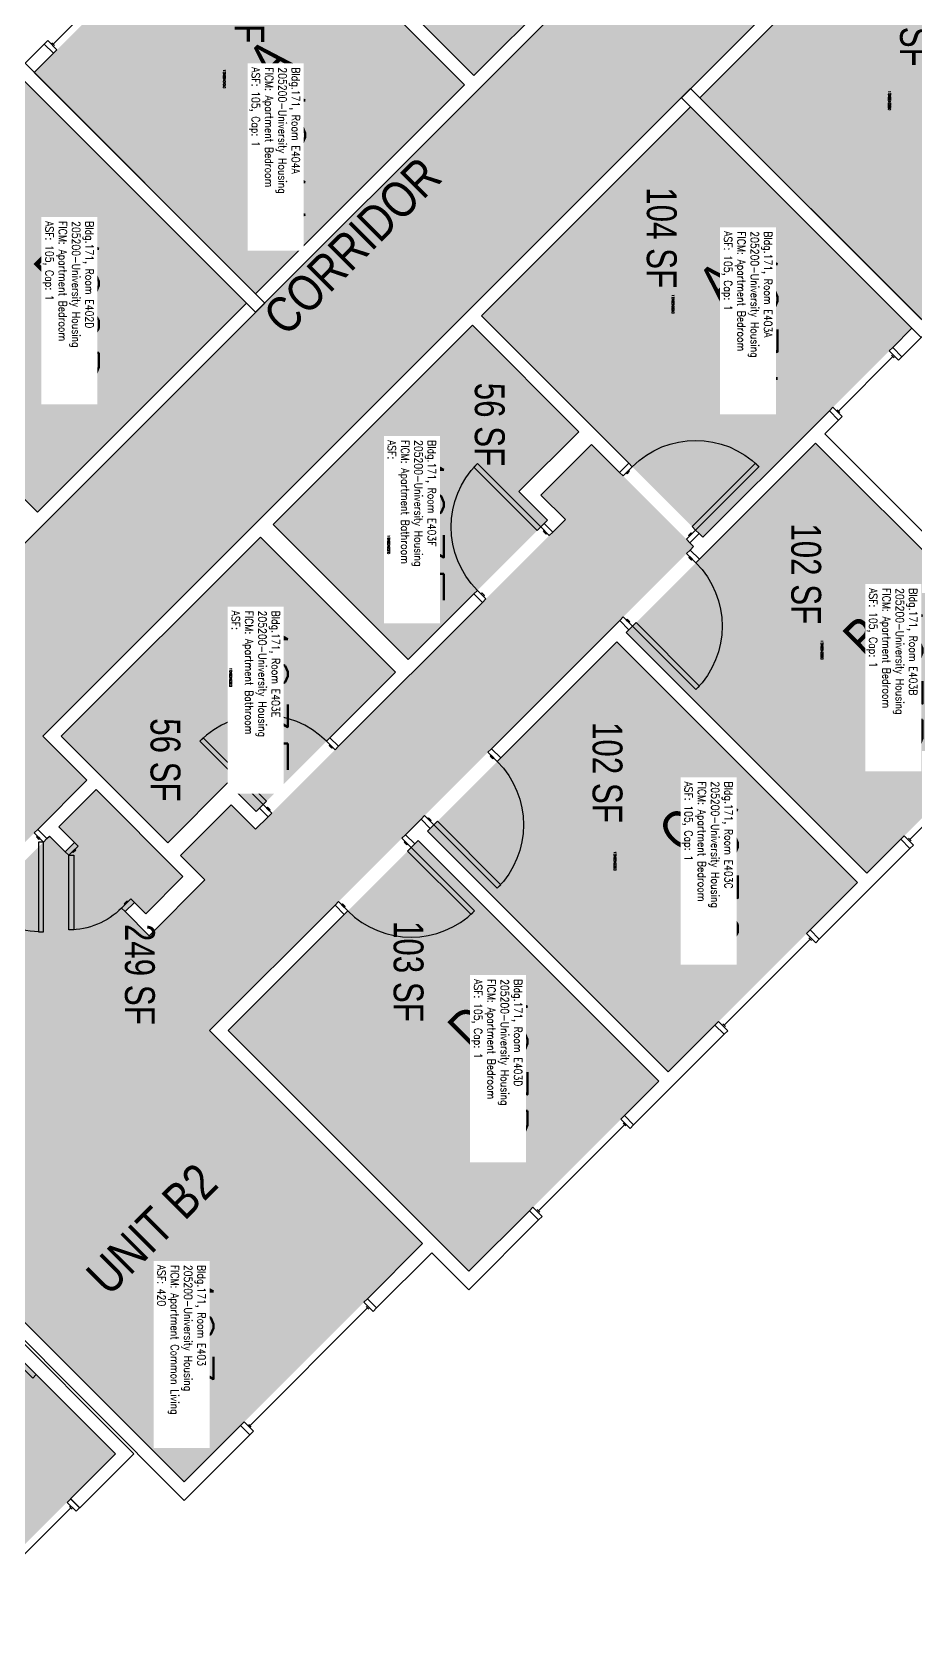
# Model space of a CAD drawing. Header units: inches. Extents: x 9163 to 12690, y -254 to 1288.
# Drawn here: x 9798 to 10152, y -48 to 593 of the extents above; entities that cross this region are included whole.
import ezdxf
from ezdxf.enums import TextEntityAlignment as Align

# ---------------------------------------------------------------- set-up
doc = ezdxf.new("R2010")
doc.units = ezdxf.units.IN
doc.header["$LTSCALE"] = 48
doc.header["$MEASUREMENT"] = 0
for name, color, linetype in [('A-AREA-IDEN', 1, 'Continuous'), ('A-DOOR', 2, 'Continuous'), ('A-FLOR', 3, 'Continuous'), ('A-GLAZ', 1, 'Continuous'), ('A-IDEN-RNUM', 7, 'Continuous'), ('A-IDEN-SNUM', 4, 'Continuous'), ('A-IDEN-VNUM', 4, 'Continuous'), ('A-ROOM', 1, 'Continuous'), ('A-WALL', 5, 'Continuous'), ('AREA-TEXT', 3, 'Continuous'), ('Rooms-Category-Color', 7, 'Continuous'), ('Rooms-College-Color', 7, 'Continuous'), ('Rooms-Department-Color', 7, 'Continuous'), ('Rooms-Division-Color', 7, 'Continuous'), ('Rooms-Information', 7, 'Continuous')]:
    doc.layers.add(name, color=color, linetype=linetype)
doc.styles.add('AREA', font='arial.ttf', dxfattribs={"width": 0.75, "height": 12})
doc.styles.add('ROOMSNUMBER', font='txt.shx', dxfattribs={"height": 0.03})
doc.styles.add('ROOMVNUMBER', font='simplex.shx', dxfattribs={"width": 0.85})
doc.styles.get("Standard").update_dxf_attribs({"font": 'ARIALN.TTF'})

msp = doc.modelspace()

# ---------------------------------------------------------------- hatches: boundary and pattern name
h = msp.add_hatch()
h.set_pattern_fill('ANSI31', color=256, angle=-135, style=0)
h.set_pattern_definition([(270.000002, (10564.56687, 151.9132), (0.125, 4e-09), [])])
h.paths.add_polyline_path([(9917.27, 330.44), (9875.74, 288.91), (9869.22, 295.42), (9910.76, 336.96)], flags=9)
at = {"layer": 'Rooms-Category-Color', "true_color": 0xadadad}
for points in [[(11029.83, 999.18), (10980.83, 999.18), (10980.83, 1009.26), (10925.69, 1009.26), (10925.69, 1034.26), (10843.37, 1034.26), (10843.37, 1009.26), (10416.27, 1009.26), (10206, 798.98), (10188.32, 816.66), (10130.11, 758.45), (10147.79, 740.77), (9631.02, 224.01), (9613.34, 241.68), (9555.13, 183.47), (9572.81, 165.79), (9505.89, 98.87), (9517.47, 87.29), (9506.15, 75.98), (9498.72, 68.54), (9513.59, 53.35), (9544.69, 22.24), (9691.06, 169.49), (9691.77, 170.2), (9676.92, 185.05), (9743.84, 251.97), (9761.52, 234.29), (9819.73, 292.51), (9802.05, 310.18), (10318.82, 826.95), (10336.49, 809.27), (10394.71, 867.48), (10377.03, 885.16), (10443.95, 952.08), (10554.07, 841.95), (10632.39, 920.61), (10981.46, 920.61), (10981.46, 930.68), (10998.08, 930.68), (10998.08, 926.93), (11027.46, 926.93)], [(9761.24, -48.12), (9831.24, 21.88), (9691.94, 161.18), (9621.94, 91.18)]]:
    msp.add_hatch(color=253, dxfattribs=at).paths.add_polyline_path(points)
at = {"layer": 'Rooms-Category-Color', "true_color": 0x728ef3}
for points in [[(9945.01, 653.96), (10000.96, 709.91), (10055.23, 655.64), (9975.24, 575.65), (9932.45, 618.42), (9956.49, 642.46)], [(9887.56, 487.97), (9798.63, 576.87), (9882.6, 660.84), (9971.52, 571.93)], [(10066.01, 566.72), (10154.92, 477.79), (10238.89, 561.76), (10149.97, 650.68)], [(9883.83, 484.23), (9794.92, 573.16), (9710.95, 489.19), (9799.87, 400.27)], [(10062.28, 562.99), (10151.21, 474.08), (10067.24, 390.11), (9978.32, 479.03)], [(10004.83, 397), (9948.88, 341.04), (9894.61, 395.31), (9974.6, 475.31), (10017.39, 432.54), (9993.35, 408.5)], [(9776.35, 93.04), (9835.85, 152.54), (9761.52, 226.87), (9804.74, 270.09), (9811.07, 263.76), (9814.78, 267.48), (9808.45, 273.8), (9823.44, 288.79), (9858.36, 253.88), (9843.37, 238.89), (9838.82, 243.43), (9835.11, 239.72), (9844.78, 230.05), (9867.2, 252.47), (9857.38, 262.28), (9877.71, 282.61), (9887.52, 272.8), (10012, 397.27), (10002.19, 407.08), (10022.52, 427.41), (10063.53, 386.4), (9869.07, 191.94), (9954.63, 106.38), (9858.82, 10.57), (9776.35, 93.04)], [(10133.09, 255.14), (10209.19, 331.24), (10112.5, 427.94), (10036.39, 351.82), (10132.77, 255.44)], [(9889.47, 390.18), (9809.48, 310.18), (9852.26, 267.4), (9876.3, 291.45), (9887.79, 279.96), (9943.75, 335.92)], [(10129.38, 251.43), (10053.28, 175.33), (9956.58, 272.01), (10032.68, 348.13), (10129.06, 251.73)], [(10049.56, 171.61), (9973.2, 95.25), (9876.5, 191.94), (9952.87, 268.31), (10049.24, 171.92)], [(9743.84, 244.55), (9835.85, 152.54), (9786.25, 102.94), (9775.91, 113.28), (9766.01, 103.38), (9684.34, 185.05)]]:
    msp.add_hatch(color=171, dxfattribs=at).paths.add_polyline_path(points)
at = {"layer": 'Rooms-College-Color', "true_color": 0xadadad}
for points in [[(11029.83, 999.18), (10980.83, 999.18), (10980.83, 1009.26), (10925.69, 1009.26), (10925.69, 1034.26), (10843.37, 1034.26), (10843.37, 1009.26), (10416.27, 1009.26), (10206, 798.98), (10188.32, 816.66), (10130.11, 758.45), (10147.79, 740.77), (9631.02, 224.01), (9613.34, 241.68), (9555.13, 183.47), (9572.81, 165.79), (9505.89, 98.87), (9517.47, 87.29), (9506.15, 75.98), (9498.72, 68.54), (9513.59, 53.35), (9544.69, 22.24), (9691.06, 169.49), (9691.77, 170.2), (9676.92, 185.05), (9743.84, 251.97), (9761.52, 234.29), (9819.73, 292.51), (9802.05, 310.18), (10318.82, 826.95), (10336.49, 809.27), (10394.71, 867.48), (10377.03, 885.16), (10443.95, 952.08), (10554.07, 841.95), (10632.39, 920.61), (10981.46, 920.61), (10981.46, 930.68), (10998.08, 930.68), (10998.08, 926.93), (11027.46, 926.93)], [(9945.01, 653.96), (10000.96, 709.91), (10055.23, 655.64), (9975.24, 575.65), (9932.45, 618.42), (9956.49, 642.46)], [(9887.56, 487.97), (9798.63, 576.87), (9882.6, 660.84), (9971.52, 571.93)], [(10066.01, 566.72), (10154.92, 477.79), (10238.89, 561.76), (10149.97, 650.68)], [(9883.83, 484.23), (9794.92, 573.16), (9710.95, 489.19), (9799.87, 400.27)], [(10062.28, 562.99), (10151.21, 474.08), (10067.24, 390.11), (9978.32, 479.03)], [(10004.83, 397), (9948.88, 341.04), (9894.61, 395.31), (9974.6, 475.31), (10017.39, 432.54), (9993.35, 408.5)], [(9776.35, 93.04), (9835.85, 152.54), (9761.52, 226.87), (9804.74, 270.09), (9811.07, 263.76), (9814.78, 267.48), (9808.45, 273.8), (9823.44, 288.79), (9858.36, 253.88), (9843.37, 238.89), (9838.82, 243.43), (9835.11, 239.72), (9844.78, 230.05), (9867.2, 252.47), (9857.38, 262.28), (9877.71, 282.61), (9887.52, 272.8), (10012, 397.27), (10002.19, 407.08), (10022.52, 427.41), (10063.53, 386.4), (9869.07, 191.94), (9954.63, 106.38), (9858.82, 10.57), (9776.35, 93.04)], [(10133.09, 255.14), (10209.19, 331.24), (10112.5, 427.94), (10036.39, 351.82), (10132.77, 255.44)], [(9889.47, 390.18), (9809.48, 310.18), (9852.26, 267.4), (9876.3, 291.45), (9887.79, 279.96), (9943.75, 335.92)], [(10129.38, 251.43), (10053.28, 175.33), (9956.58, 272.01), (10032.68, 348.13), (10129.06, 251.73)], [(10049.56, 171.61), (9973.2, 95.25), (9876.5, 191.94), (9952.87, 268.31), (10049.24, 171.92)], [(9743.84, 244.55), (9835.85, 152.54), (9786.25, 102.94), (9775.91, 113.28), (9766.01, 103.38), (9684.34, 185.05)], [(9761.24, -48.12), (9831.24, 21.88), (9691.94, 161.18), (9621.94, 91.18)]]:
    msp.add_hatch(color=253, dxfattribs=at).paths.add_polyline_path(points)
at = {"layer": 'Rooms-Department-Color', "true_color": 0xacacac}
for points in [[(11029.83, 999.18), (10980.83, 999.18), (10980.83, 1009.26), (10925.69, 1009.26), (10925.69, 1034.26), (10843.37, 1034.26), (10843.37, 1009.26), (10416.27, 1009.26), (10206, 798.98), (10188.32, 816.66), (10130.11, 758.45), (10147.79, 740.77), (9631.02, 224.01), (9613.34, 241.68), (9555.13, 183.47), (9572.81, 165.79), (9505.89, 98.87), (9517.47, 87.29), (9506.15, 75.98), (9498.72, 68.54), (9513.59, 53.35), (9544.69, 22.24), (9691.06, 169.49), (9691.77, 170.2), (9676.92, 185.05), (9743.84, 251.97), (9761.52, 234.29), (9819.73, 292.51), (9802.05, 310.18), (10318.82, 826.95), (10336.49, 809.27), (10394.71, 867.48), (10377.03, 885.16), (10443.95, 952.08), (10554.07, 841.95), (10632.39, 920.61), (10981.46, 920.61), (10981.46, 930.68), (10998.08, 930.68), (10998.08, 926.93), (11027.46, 926.93)], [(9761.24, -48.12), (9831.24, 21.88), (9691.94, 161.18), (9621.94, 91.18)]]:
    msp.add_hatch(color=253, dxfattribs=at).paths.add_polyline_path(points)
at = {"layer": 'Rooms-Department-Color', "true_color": 0x604aed}
for points in [[(9945.01, 653.96), (10000.96, 709.91), (10055.23, 655.64), (9975.24, 575.65), (9932.45, 618.42), (9956.49, 642.46)], [(9887.56, 487.97), (9798.63, 576.87), (9882.6, 660.84), (9971.52, 571.93)], [(10066.01, 566.72), (10154.92, 477.79), (10238.89, 561.76), (10149.97, 650.68)], [(9883.83, 484.23), (9794.92, 573.16), (9710.95, 489.19), (9799.87, 400.27)], [(10062.28, 562.99), (10151.21, 474.08), (10067.24, 390.11), (9978.32, 479.03)], [(10004.83, 397), (9948.88, 341.04), (9894.61, 395.31), (9974.6, 475.31), (10017.39, 432.54), (9993.35, 408.5)], [(9776.35, 93.04), (9835.85, 152.54), (9761.52, 226.87), (9804.74, 270.09), (9811.07, 263.76), (9814.78, 267.48), (9808.45, 273.8), (9823.44, 288.79), (9858.36, 253.88), (9843.37, 238.89), (9838.82, 243.43), (9835.11, 239.72), (9844.78, 230.05), (9867.2, 252.47), (9857.38, 262.28), (9877.71, 282.61), (9887.52, 272.8), (10012, 397.27), (10002.19, 407.08), (10022.52, 427.41), (10063.53, 386.4), (9869.07, 191.94), (9954.63, 106.38), (9858.82, 10.57), (9776.35, 93.04)], [(10133.09, 255.14), (10209.19, 331.24), (10112.5, 427.94), (10036.39, 351.82), (10132.77, 255.44)], [(9889.47, 390.18), (9809.48, 310.18), (9852.26, 267.4), (9876.3, 291.45), (9887.79, 279.96), (9943.75, 335.92)], [(10129.38, 251.43), (10053.28, 175.33), (9956.58, 272.01), (10032.68, 348.13), (10129.06, 251.73)], [(10049.56, 171.61), (9973.2, 95.25), (9876.5, 191.94), (9952.87, 268.31), (10049.24, 171.92)], [(9743.84, 244.55), (9835.85, 152.54), (9786.25, 102.94), (9775.91, 113.28), (9766.01, 103.38), (9684.34, 185.05)]]:
    msp.add_hatch(color=173, dxfattribs=at).paths.add_polyline_path(points)
at = {"layer": 'Rooms-Division-Color', "true_color": 0xadadad}
for points in [[(11029.83, 999.18), (10980.83, 999.18), (10980.83, 1009.26), (10925.69, 1009.26), (10925.69, 1034.26), (10843.37, 1034.26), (10843.37, 1009.26), (10416.27, 1009.26), (10206, 798.98), (10188.32, 816.66), (10130.11, 758.45), (10147.79, 740.77), (9631.02, 224.01), (9613.34, 241.68), (9555.13, 183.47), (9572.81, 165.79), (9505.89, 98.87), (9517.47, 87.29), (9506.15, 75.98), (9498.72, 68.54), (9513.59, 53.35), (9544.69, 22.24), (9691.06, 169.49), (9691.77, 170.2), (9676.92, 185.05), (9743.84, 251.97), (9761.52, 234.29), (9819.73, 292.51), (9802.05, 310.18), (10318.82, 826.95), (10336.49, 809.27), (10394.71, 867.48), (10377.03, 885.16), (10443.95, 952.08), (10554.07, 841.95), (10632.39, 920.61), (10981.46, 920.61), (10981.46, 930.68), (10998.08, 930.68), (10998.08, 926.93), (11027.46, 926.93)], [(9761.24, -48.12), (9831.24, 21.88), (9691.94, 161.18), (9621.94, 91.18)]]:
    msp.add_hatch(color=253, dxfattribs=at).paths.add_polyline_path(points)
at = {"layer": 'Rooms-Division-Color', "true_color": 0x604aed}
for points in [[(9945.01, 653.96), (10000.96, 709.91), (10055.23, 655.64), (9975.24, 575.65), (9932.45, 618.42), (9956.49, 642.46)], [(9887.56, 487.97), (9798.63, 576.87), (9882.6, 660.84), (9971.52, 571.93)], [(10066.01, 566.72), (10154.92, 477.79), (10238.89, 561.76), (10149.97, 650.68)], [(9883.83, 484.23), (9794.92, 573.16), (9710.95, 489.19), (9799.87, 400.27)], [(10062.28, 562.99), (10151.21, 474.08), (10067.24, 390.11), (9978.32, 479.03)], [(10004.83, 397), (9948.88, 341.04), (9894.61, 395.31), (9974.6, 475.31), (10017.39, 432.54), (9993.35, 408.5)], [(9776.35, 93.04), (9835.85, 152.54), (9761.52, 226.87), (9804.74, 270.09), (9811.07, 263.76), (9814.78, 267.48), (9808.45, 273.8), (9823.44, 288.79), (9858.36, 253.88), (9843.37, 238.89), (9838.82, 243.43), (9835.11, 239.72), (9844.78, 230.05), (9867.2, 252.47), (9857.38, 262.28), (9877.71, 282.61), (9887.52, 272.8), (10012, 397.27), (10002.19, 407.08), (10022.52, 427.41), (10063.53, 386.4), (9869.07, 191.94), (9954.63, 106.38), (9858.82, 10.57), (9776.35, 93.04)], [(10133.09, 255.14), (10209.19, 331.24), (10112.5, 427.94), (10036.39, 351.82), (10132.77, 255.44)], [(9889.47, 390.18), (9809.48, 310.18), (9852.26, 267.4), (9876.3, 291.45), (9887.79, 279.96), (9943.75, 335.92)], [(10129.38, 251.43), (10053.28, 175.33), (9956.58, 272.01), (10032.68, 348.13), (10129.06, 251.73)], [(10049.56, 171.61), (9973.2, 95.25), (9876.5, 191.94), (9952.87, 268.31), (10049.24, 171.92)], [(9743.84, 244.55), (9835.85, 152.54), (9786.25, 102.94), (9775.91, 113.28), (9766.01, 103.38), (9684.34, 185.05)]]:
    msp.add_hatch(color=173, dxfattribs=at).paths.add_polyline_path(points)

# ---------------------------------------------------------------- linework, layer by layer
at = {"layer": 'A-DOOR'}
for points in [[(10002.09, 394.25), (10000.67, 392.84), (9975.22, 418.29), (9976.63, 419.71)], [(10035.16, 414.77), (10033.74, 416.18), (10037.46, 419.9), (10038.87, 418.48)], [(10036.39, 416.01), (10036.75, 415.65), (10037.81, 416.71), (10037.46, 417.07)], [(10064.33, 393.03), (10062.91, 394.44), (10088.37, 419.9), (10089.78, 418.48)], [(10005.53, 390.81), (10006.95, 392.22), (10003.5, 395.67), (10002.09, 394.25)], [(10004.56, 391.78), (10004.21, 391.42), (10003.15, 392.49), (10003.5, 392.84)], [(10060.61, 389.31), (10062.03, 387.9), (10065.74, 391.61), (10064.33, 393.03)], [(10061.85, 390.55), (10061.5, 390.9), (10062.56, 391.97), (10062.91, 391.61)], [(10060.7, 383.57), (10062.11, 384.98), (10065.83, 381.27), (10064.41, 379.86)], [(10061.94, 382.33), (10061.58, 381.98), (10062.64, 380.92), (10063, 381.27)], [(9980.08, 365.35), (9978.66, 363.94), (9975.22, 367.38), (9976.63, 368.8)], [(9979.11, 366.32), (9979.46, 366.68), (9978.4, 367.74), (9978.05, 367.38)], [(10035.24, 358.11), (10033.83, 356.7), (10037.54, 352.99), (10038.96, 354.4)], [(10036.48, 356.88), (10036.84, 357.23), (10037.9, 356.17), (10037.54, 355.82)], [(10038.96, 354.4), (10040.37, 355.82), (10065.83, 330.36), (10064.41, 328.95)], [(9890.54, 282.71), (9891.96, 284.12), (9866.5, 309.58), (9865.09, 308.16)], [(9919.44, 304.72), (9920.86, 306.13), (9917.41, 309.58), (9916, 308.16)], [(9918.47, 305.69), (9918.12, 305.33), (9917.06, 306.4), (9917.41, 306.75)], [(9980.89, 303.75), (9982.3, 305.17), (9986.01, 301.46), (9984.6, 300.04)], [(9982.12, 302.52), (9981.77, 302.16), (9982.83, 301.1), (9983.18, 301.46)], [(9893.99, 279.26), (9892.57, 277.85), (9889.13, 281.29), (9890.54, 282.71)], [(9893.02, 280.23), (9893.37, 280.59), (9892.31, 281.65), (9891.96, 281.29)], [(9955.43, 278.3), (9954.02, 276.88), (9957.73, 273.17), (9959.14, 274.59)], [(9956.67, 277.06), (9957.02, 277.42), (9958.08, 276.35), (9957.73, 276)], [(9959.14, 274.59), (9960.56, 276), (9986.01, 250.55), (9984.6, 249.13)], [(9798.56, 271.34), (9799.98, 272.75), (9803.69, 269.04), (9802.27, 267.63)], [(9799.8, 270.1), (9799.45, 269.75), (9800.51, 268.69), (9800.86, 269.04)], [(9946.33, 269.2), (9947.74, 270.61), (9951.45, 266.9), (9950.04, 265.48)], [(9802.27, 267.63), (9800.27, 267.63), (9800.27, 231.63), (9802.27, 231.63)], [(9816.2, 266.06), (9814.78, 267.48), (9811.07, 263.76), (9812.48, 262.35)], [(9814.96, 264.82), (9815.31, 264.47), (9814.25, 263.41), (9813.9, 263.76)], [(9947.56, 267.96), (9947.21, 267.6), (9948.27, 266.54), (9948.62, 266.9)], [(9950.04, 265.48), (9948.62, 264.07), (9974.08, 238.61), (9975.49, 240.03)], [(9812.48, 262.35), (9814.48, 262.35), (9814.48, 232.35), (9812.48, 232.35)], [(9837.41, 244.85), (9838.82, 243.43), (9835.11, 239.72), (9833.7, 241.14)], [(9836.17, 243.61), (9835.82, 243.96), (9834.76, 242.9), (9835.11, 242.55)], [(9920.87, 243.74), (9919.46, 242.33), (9923.17, 238.61), (9924.58, 240.03)], [(9922.11, 242.5), (9922.46, 242.86), (9923.52, 241.79), (9923.17, 241.44)]]:
    msp.add_lwpolyline(points, close=True, dxfattribs=at)
at = {"layer": 'A-DOOR', "extrusion": (0, 0, -1)}
for centre, radius, start, end in [((-10064.33, 393.03), 36, 45, 135), ((-10002.09, 394.25), 36, 315, 45), ((-10038.96, 354.4), 36, 135, 225), ((-9959.14, 274.59), 36, 135, 225), ((-9812.48, 262.35), 30, 225, 270)]:
    msp.add_arc(centre, radius, start, end, dxfattribs=at)
at = {"layer": 'A-DOOR'}
for centre, start, end in [((9890.54, 282.71), 45, 135), ((9802.27, 267.63), 225, 270), ((9950.04, 265.48), 225, 315)]:
    msp.add_arc(centre, 36, start, end, dxfattribs=at)
at = {"layer": 'A-FLOR'}
for p, q in [((9732.96, 117.34), (9798.01, 52.29)), ((9798.01, 52.29), (9799.42, 53.7))]:
    msp.add_line(p, q, dxfattribs=at)
at = {"layer": 'A-GLAZ'}
for p, q in [((9828.16, 610.11), (9806.23, 588.19)), ((9806.77, 587.66), (9805.7, 588.72)), ((10121.68, 440.84), (10143.6, 462.76)), ((10143.07, 463.29), (10144.13, 462.23)), ((10121.15, 441.37), (10122.21, 440.31)), ((10150.34, 268.68), (10184.99, 303.33)), ((10149.81, 269.21), (10150.87, 268.15)), ((10075.73, 194.06), (10110.37, 228.71)), ((10109.84, 229.24), (10110.9, 228.18)), ((10075.2, 194.6), (10076.26, 193.53)), ((10001.15, 119.49), (10035.8, 154.13)), ((10035.27, 154.67), (10036.33, 153.6)), ((10000.62, 120.02), (10001.68, 118.96)), ((9885.15, 33.19), (9932.53, 80.57)), ((9932, 81.1), (9933.06, 80.04)), ((9884.62, 33.72), (9885.68, 32.66)), ((9782.9, -30.18), (9813.3, 0.23)), ((9812.77, 0.76), (9813.83, -0.3))]:
    msp.add_line(p, q, dxfattribs=at)
for points in [[(9804.03, 589.7), (9802.61, 588.28), (9806.32, 584.57), (9807.74, 585.98)], [(10145.81, 461.26), (10147.23, 462.67), (10143.52, 466.38), (10142.1, 464.97)], [(10123.19, 438.63), (10121.77, 437.22), (10118.06, 440.93), (10119.47, 442.34)], [(10151.85, 266.47), (10150.43, 265.06), (10146.72, 268.77), (10148.13, 270.19)], [(10112.58, 227.21), (10114, 228.62), (10110.29, 232.34), (10108.87, 230.92)], [(10077.23, 191.86), (10075.81, 190.44), (10072.1, 194.15), (10073.52, 195.57)], [(10038.01, 152.63), (10039.42, 154.05), (10035.71, 157.76), (10034.29, 156.34)], [(10002.65, 117.28), (10001.24, 115.86), (9997.52, 119.57), (9998.94, 120.99)], [(9934.74, 79.07), (9936.15, 80.48), (9932.44, 84.19), (9931.03, 82.78)], [(9886.66, 30.98), (9885.24, 29.57), (9881.53, 33.28), (9882.94, 34.69)], [(9815.42, -1.18), (9816.84, 0.23), (9813.3, 3.76), (9811.89, 2.35)]]:
    msp.add_lwpolyline(points, close=True, dxfattribs=at)
at = {"layer": 'A-WALL'}
for p, q in [((9978.5, 571.48), (10147.79, 740.77)), ((10055.23, 655.64), (9975.23, 575.64)), ((10058.58, 566.71), (10149.53, 657.66)), ((10149.97, 650.68), (10066, 566.71)), ((9914.24, 629.2), (9971.52, 571.93)), ((9975.23, 575.64), (9932.45, 618.42)), ((9802.61, 588.28), (9791.2, 576.87)), ((9798.63, 576.87), (9806.32, 584.57)), ((9806.32, 584.57), (9802.61, 588.28)), ((9794.92, 580.59), (9891.26, 484.24)), ((9791.2, 576.87), (9887.55, 480.53)), ((9883.84, 484.24), (9794.92, 573.16)), ((9887.55, 487.96), (9798.63, 576.87)), ((9971.52, 571.93), (9887.55, 487.96)), ((9887.55, 480.53), (9978.5, 571.48)), ((10062.29, 570.42), (9971.34, 479.47)), ((10154.92, 470.37), (10058.58, 566.71)), ((10158.63, 474.08), (10062.29, 570.42)), ((10066, 566.71), (10154.92, 477.79)), ((9978.32, 479.03), (10062.29, 563)), ((10062.29, 563), (10151.21, 474.08)), ((9799.87, 400.27), (9883.84, 484.24)), ((9891.26, 484.24), (9800.31, 393.29)), ((9971.34, 479.47), (9802.05, 310.18)), ((9894.61, 395.31), (9974.61, 475.32)), ((9974.61, 475.32), (10017.39, 432.54)), ((10035.6, 421.75), (9978.32, 479.03)), ((10151.21, 474.08), (10143.52, 466.38)), ((10147.23, 462.67), (10158.63, 474.08)), ((10143.52, 466.38), (10147.23, 462.67)), ((9742.59, 457.55), (9799.87, 400.27)), ((10118.06, 440.93), (10112.05, 434.92)), ((10116.21, 431.65), (10121.77, 437.22)), ((10121.77, 437.22), (10118.06, 440.93)), ((10017.39, 432.54), (9993.35, 408.5)), ((10112.05, 434.92), (10067.24, 390.11)), ((10216.62, 331.24), (10116.21, 431.65)), ((10002.19, 407.08), (10022.52, 427.41)), ((10022.52, 427.41), (10031.89, 418.04)), ((10065.83, 381.27), (10112.5, 427.94)), ((10112.5, 427.94), (10209.19, 331.24)), ((10031.89, 418.04), (10033.74, 416.18)), ((10033.74, 416.18), (10037.46, 419.9)), ((10037.46, 419.9), (10035.6, 421.75)), ((9993.35, 408.5), (10004.84, 397)), ((10012, 397.27), (10002.19, 407.08)), ((9800.31, 393.29), (9631.02, 224.01)), ((9948.88, 341.04), (9894.61, 395.31)), ((10004.84, 397), (10003.5, 395.67)), ((10003.5, 395.67), (10006.95, 392.22)), ((10006.95, 392.22), (10012, 397.27)), ((10065.74, 391.61), (10062.03, 387.9)), ((10067.24, 390.11), (10065.74, 391.61)), ((9809.48, 310.18), (9889.48, 390.19)), ((9889.48, 390.19), (9943.75, 335.92)), ((10062.03, 387.9), (10063.53, 386.4)), ((10063.53, 386.4), (10062.11, 384.98)), ((10062.11, 384.98), (10065.83, 381.27)), ((9975.22, 367.38), (9948.88, 341.04)), ((9978.66, 363.94), (9975.22, 367.38)), ((9920.86, 306.13), (9978.66, 363.94)), ((10033.83, 356.7), (9982.3, 305.17)), ((10037.54, 352.99), (10033.83, 356.7)), ((10036.39, 351.84), (10037.54, 352.99)), ((9986.01, 301.46), (10032.68, 348.13)), ((10032.68, 348.13), (10129.38, 251.43)), ((10133.09, 255.14), (10036.39, 351.84)), ((9943.75, 335.92), (9917.41, 309.58)), ((9802.05, 310.18), (9819.73, 292.51)), ((9852.26, 267.4), (9809.48, 310.18)), ((9917.41, 309.58), (9920.86, 306.13)), ((9982.3, 305.17), (9986.01, 301.46)), ((9819.73, 292.51), (9799.98, 272.75)), ((9808.45, 273.8), (9823.44, 288.79)), ((9823.44, 288.79), (9858.36, 253.88)), ((9876.3, 291.45), (9852.26, 267.4)), ((9887.79, 279.96), (9876.3, 291.45)), ((9857.38, 262.28), (9877.71, 282.61)), ((9877.71, 282.61), (9887.52, 272.8)), ((9887.52, 272.8), (9892.57, 277.85)), ((9889.13, 281.29), (9887.79, 279.96)), ((9892.57, 277.85), (9889.13, 281.29)), ((9954.02, 276.88), (9947.74, 270.61)), ((9957.73, 273.17), (9954.02, 276.88)), ((9799.98, 272.75), (9803.69, 269.04)), ((9803.69, 269.04), (9804.74, 270.09)), ((9804.74, 270.09), (9811.07, 263.76)), ((9814.78, 267.48), (9808.45, 273.8)), ((9947.74, 270.61), (9951.45, 266.9)), ((9956.58, 272.02), (9957.73, 273.17)), ((10053.28, 175.33), (9956.58, 272.02)), ((9811.07, 263.76), (9814.78, 267.48)), ((9951.45, 266.9), (9952.87, 268.31)), ((9952.87, 268.31), (10049.56, 171.61)), ((10114, 228.62), (10150.43, 265.06)), ((10146.72, 268.77), (10133.09, 255.14)), ((10150.43, 265.06), (10146.72, 268.77)), ((9867.2, 252.47), (9857.38, 262.28)), ((9858.36, 253.88), (9843.37, 238.89)), ((9844.78, 230.05), (9867.2, 252.47)), ((10129.38, 251.43), (10110.29, 232.34)), ((9838.82, 243.43), (9835.11, 239.72)), ((9835.11, 239.72), (9844.78, 230.05)), ((9843.37, 238.89), (9838.82, 243.43)), ((9919.46, 242.33), (9869.07, 191.94)), ((9876.5, 191.94), (9923.17, 238.61)), ((9923.17, 238.61), (9919.46, 242.33)), ((10110.29, 232.34), (10114, 228.62)), ((10072.1, 194.15), (10053.28, 175.33)), ((10075.81, 190.44), (10072.1, 194.15)), ((9869.07, 191.94), (9954.63, 106.38)), ((9973.2, 95.25), (9876.5, 191.94)), ((10039.42, 154.05), (10075.81, 190.44)), ((9676.92, 185.05), (9858.82, 3.15)), ((9838.67, 21.88), (9691.06, 169.49)), ((10049.56, 171.61), (10035.71, 157.76)), ((9691.94, 161.18), (9831.24, 21.88)), ((10035.71, 157.76), (10039.42, 154.05)), ((9997.52, 119.57), (9973.2, 95.25)), ((9973.2, 87.82), (10001.24, 115.86)), ((10001.24, 115.86), (9997.52, 119.57)), ((9954.63, 106.38), (9932.44, 84.19)), ((9936.15, 80.48), (9958.35, 102.67)), ((9958.35, 102.67), (9973.2, 87.82)), ((9858.82, 10.57), (9776.35, 93.04)), ((9932.44, 84.19), (9936.15, 80.48)), ((9881.53, 33.28), (9858.82, 10.57)), ((9885.24, 29.57), (9881.53, 33.28)), ((9858.82, 3.15), (9885.24, 29.57)), ((9831.24, 21.88), (9813.21, 3.85)), ((9816.93, 0.14), (9838.67, 21.88)), ((9813.21, 3.85), (9816.93, 0.14))]:
    msp.add_line(p, q, dxfattribs=at)

# ---------------------------------------------------------------- texts
at = {"layer": 'A-AREA-IDEN'}
for s, p in [('CORRIDOR', (9931.45, 502.07)), ('UNIT B2', (9850.9, 107.15))]:
    msp.add_text(s, height=14.4, rotation=45, dxfattribs=at).set_placement(p, align=Align.CENTER)
at = {"layer": 'A-IDEN-RNUM', "style": 'ROOMSNUMBER', "width": 0.85}
for s, p in [('0404-A0', (9874.95, 574.32)), ('0405-D0', (10142.19, 565.6)), ('0403-A0', (10055.22, 483.85)), ('0403-F0', (9940.98, 387.18)), ('0403-B0', (10115.1, 344.9)), ('0403-E0', (9877.52, 333.88)), ('0403-C0', (10031.95, 260.12)), ('0403-D0', (9982.78, 183.82)), ('0403-00', (9860.41, 72.24))]:
    msp.add_text(s, height=1, rotation=270, dxfattribs=at).set_placement(p, align=Align.MIDDLE_CENTER)
at = {"layer": 'A-IDEN-SNUM', "style": 'ROOMSNUMBER', "width": 0.85}
for s, p in [('1710E404A0', (9874.95, 574.32)), ('1710E405D0', (10142.19, 565.6)), ('1710E403A0', (10055.22, 483.85)), ('1710E403F0', (9940.98, 387.18)), ('1710E403B0', (10115.1, 344.9)), ('1710E403E0', (9877.52, 333.88)), ('1710E403C0', (10031.95, 260.12)), ('1710E403D0', (9982.78, 183.82)), ('1710E40300', (9860.41, 72.24))]:
    msp.add_text(s, height=1, rotation=270, dxfattribs=at).set_placement(p, align=Align.MIDDLE_CENTER)
at = {"layer": 'A-IDEN-VNUM', "style": 'ROOMVNUMBER', "width": 0.85}
for s, p in [('404A', (9896.17, 544.32)), ('402D', (9813.27, 483.44)), ('403A', (10085.9, 478.48)), ('403F', (9951.92, 395.94)), ('403B', (10144.24, 335.99)), ('403E', (9889.17, 327.41)), ('403C', (10070.09, 257.88)), ('403D', (9985.46, 178.9)), ('403', (9859.38, 73.21))]:
    msp.add_text(s, height=22.5, rotation=270, dxfattribs=at).set_placement(p, align=Align.MIDDLE_CENTER)
at = {"layer": 'A-ROOM', "char_height": 16, "width": 1, "attachment_point": 1, "rotation": 44.87022}
for s, insert in [('{\\C1;A}', (9883.12, 583.05)), ('{\\C1;D}', (9797.24, 498.82)), ('{\\C1;A}', (10063.92, 493.85)), ('{\\C1;B}', (10122.26, 351.37)), ('{\\C1;C}', (10048.11, 273.26)), ('{\\C1;D}', (9963.47, 194.27))]:
    msp.add_mtext(s, dxfattribs=dict(at, insert=insert))
at = {"layer": 'AREA-TEXT', "style": 'AREA', "width": 0.75}
for s, p in [('104 SF', (9885.07, 608.87)), ('104 SF', (10152.45, 599.42)), ('104 SF', (10050.71, 510.47)), ('56 SF', (9981.61, 435.43)), ('102 SF', (10108.74, 375.45)), ('56 SF', (9851.32, 300.66)), ('102 SF', (10028.92, 295.64)), ('249 SF', (9841.04, 214.51)), ('103 SF', (9948.98, 215.7))]:
    msp.add_text(s, height=12, rotation=270, dxfattribs=at).set_placement(p, align=Align.MIDDLE_CENTER)

# ---------------------------------------------------------------- next in the draw order: texts
at = {"layer": 'Rooms-Information', "char_height": 3.2143, "width": 72, "attachment_point": 7, "rotation": 270, "style": 'ROOMVNUMBER', "bg_fill": 3, "box_fill_scale": 1.5, "bg_fill_color": 256, "bg_fill_true_color": 13158600, "bg_fill_transparency": 0}
for s, insert in [('Bldg.171, Room E404A^M^J205200-University Housing^M^JFICM: Apartment Bedroom^M^JASF: 105, Cap: 1', (9884.92, 578.93)), ('Bldg.171, Room E402D^M^J205200-University Housing^M^JFICM: Apartment Bedroom^M^JASF: 105, Cap: 1', (9802.02, 517.13)), ('Bldg.171, Room E403A^M^J205200-University Housing^M^JFICM: Apartment Bedroom^M^JASF: 105, Cap: 1', (10074.65, 513.08)), ('Bldg.171, Room E403F^M^J205200-University Housing^M^JFICM: Apartment Bathroom^M^JASF: ', (9940.67, 429.18)), ('Bldg.171, Room E403B^M^J205200-University Housing^M^JFICM: Apartment Bedroom^M^JASF: 105, Cap: 1', (10132.99, 369.68)), ('Bldg.171, Room E403E^M^J205200-University Housing^M^JFICM: Apartment Bathroom^M^JASF: ', (9877.92, 360.66)), ('Bldg.171, Room E403C^M^J205200-University Housing^M^JFICM: Apartment Bedroom^M^JASF: 105, Cap: 1', (10058.84, 292.03)), ('Bldg.171, Room E403D^M^J205200-University Housing^M^JFICM: Apartment Bedroom^M^JASF: 105, Cap: 1', (9974.21, 212.59)), ('Bldg.171, Room E403^M^J205200-University Housing^M^JFICM: Apartment Common Living^M^JASF: 420', (9848.13, 97.8))]:
    msp.add_mtext(s, dxfattribs=dict(at, insert=insert))

doc.saveas('drawing.dxf')
